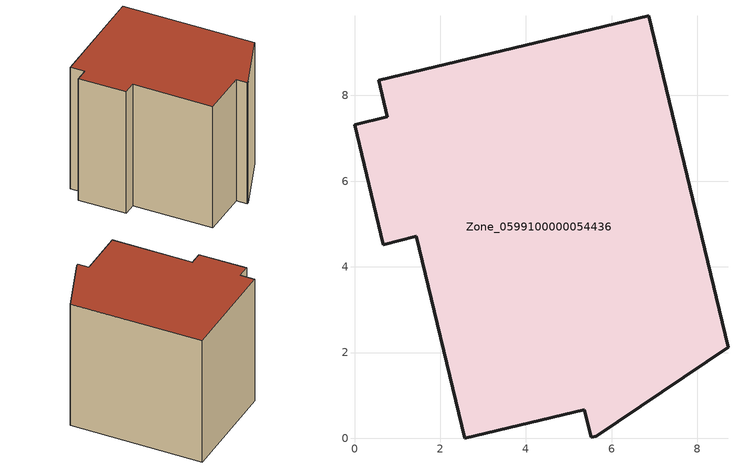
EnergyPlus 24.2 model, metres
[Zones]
Zone_0599100000054436
 floor ground (C_G): 2.57,0 1.44,4.71 0.67,4.52 0,7.32 0.76,7.5 0.56,8.35 6.86,9.86 8.71,2.12 5.64,0.05 5.52,0.02 5.36,0.67 z0
 wall outside (C_F): 0.76,7.5 0,7.32 0.67,4.52 1.44,4.71 2.57,0 5.36,0.67 5.52,0.02 5.64,0.05 8.71,2.12 6.86,9.86 0.56,8.35 0.76,7.5 z0:7.99
 roof outside (C_R): 8.71,2.12 6.86,9.86 0.56,8.35 0.76,7.5 0,7.32 0.67,4.52 1.44,4.71 2.57,0 5.36,0.67 5.52,0.02 5.64,0.05 z7.99
[BUILDING]
Pand.0599100000054436: North Axis=0; Terrain=City; Loads Convergence Tolerance Value=0.04; Temperature Convergence Tolerance Value=0.4; Solar Distribution=FullExterior; Maximum Number of Warmup Days=25; Minimum Number of Warmup Days=1
[Site:Location]
Rotterdam.The.Hague.AP_ZH_NLD Design_Conditions: Latitude=51.96; Longitude=4.45; Time Zone=1; Elevation=-4.5
[SITE:GROUNDTEMPERATURE:BUILDINGSURFACE]
18, 18, 18, 18, 18, 18, 18, 18, 18, 18, 18, 18
[MATERIAL] Thermal Absorptance=0.9; Solar Absorptance=0.7; Visible Absorptance=0.7
Name | Roughness | Thickness | Conductivity | Density | Specific Heat
G.D.1965 | MediumSmooth | 0.15 | 1 | 540 | 1210
F.D.1965 | Rough | 0.3 | 0.857143 | 1920 | 840
R.D.1965 | MediumRough | 0.2 | 0.08 | 1500 | 1000
[CONSTRUCTION]
C_G: G.D.1965
C_F: F.D.1965
C_R: R.D.1965
[ZONE]
Zone_0599100000054436: Type=1; Multiplier=1; Ceiling Height=Autocalculate; Volume=Autocalculate; Floor Area=autocalculate; Part of Total Floor Area=Yes
[ZONEINFILTRATION:DESIGNFLOWRATE]
Infil_Zone_0599100000054436: Zone or ZoneList or Space or SpaceList=Zone_0599100000054436; Schedule=AlwaysOn; Design Flow Rate Calculation Method=Flow/Area; Flow Rate per Floor Area=0.0042; Constant Term Coefficient=1; Temperature Term Coefficient=0; Velocity Term Coefficient=0; Velocity Squared Term Coefficient=0
[HVACTEMPLATE:ZONE:IDEALLOADSAIRSYSTEM]
Zone_0599100000054436: Maximum Heating Supply Air Temperature=50; Minimum Cooling Supply Air Temperature=13; Maximum Heating Supply Air Humidity Ratio=0.0156; Minimum Cooling Supply Air Humidity Ratio=0.0077; Heating Limit=NoLimit; Cooling Limit=NoLimit; Dehumidification Control Type=ConstantSensibleHeatRatio; Cooling Sensible Heat Ratio=0.7; Dehumidification Setpoint=60; Humidification Control Type=None; Humidification Setpoint=30; Outdoor Air Method=None; Outdoor Air Flow Rate per Person=0.00944; Outdoor Air Flow Rate per Zone Floor Area=0; Outdoor Air Flow Rate per Zone=0; Demand Controlled Ventilation Type=None; Outdoor Air Economizer Type=NoEconomizer; Heat Recovery Type=None; Sensible Heat Recovery Effectiveness=0.7; Latent Heat Recovery Effectiveness=0.65
[ZONECONTROL:THERMOSTAT]
ThermostatControl_Zone_0599100000054436: Zone or ZoneList=Zone_0599100000054436; Control Type Schedule=DualSetpointControlType; Control 1=Thermostat_Zone_0599100000054436; Temperature Difference Between Cutout And Setpoint=0
[THERMOSTATSETPOINT:DUALSETPOINT]
Thermostat_Zone_0599100000054436: Heating Setpoint Temperature Schedule=HeatingSetpoint_Zone_0599100000054436; Cooling Setpoint Temperature Schedule=CoolingSetpoint_Zone_0599100000054436
[SCHEDULE:COMPACT]
HeatingSetpoint_Zone_0599100000054436: Through: 12/31, For: AllDays, Until: 24:00, 21
CoolingSetpoint_Zone_0599100000054436: Through: 12/31, For: AllDays, Until: 24:00, 24
DualSetpointControlType: Through: 12/31, For: AllDays, Until: 24:00, 4
AlwaysOn: Through: 12/31, For: AllDays, Until: 24:00, 1
